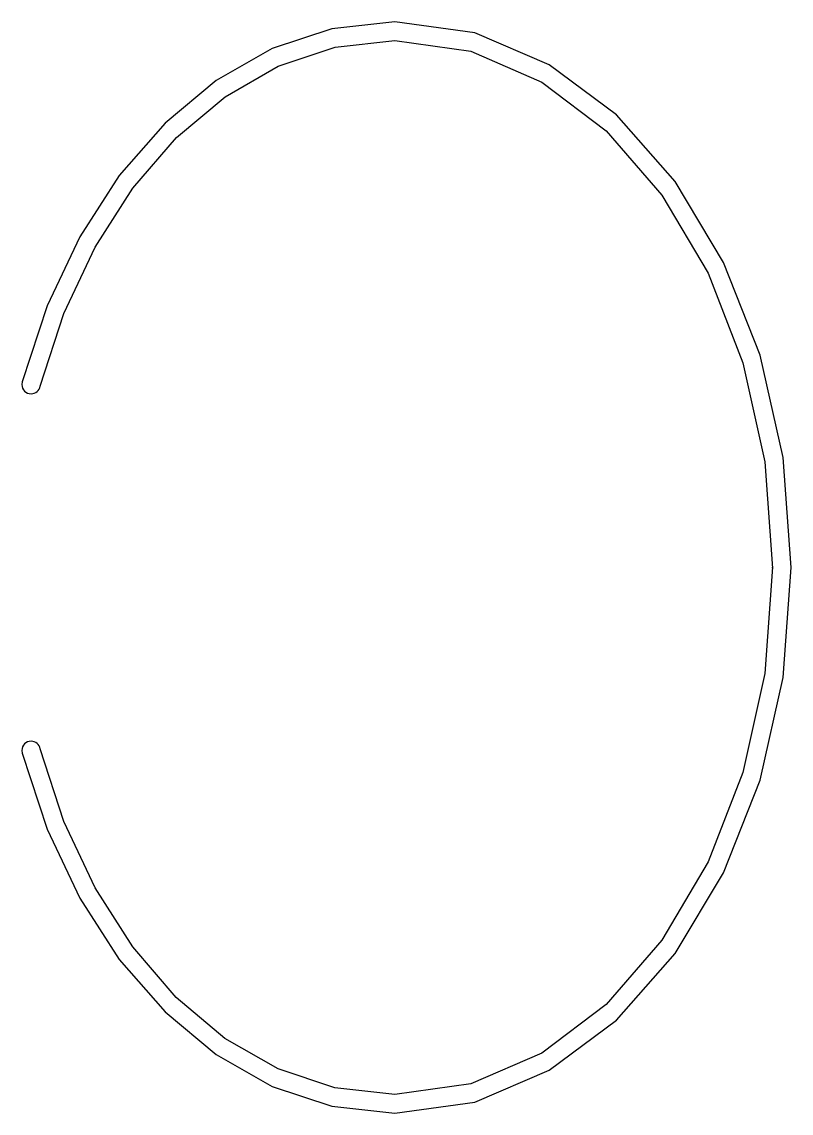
# Model space of a CAD drawing. Extents: x 94 to 174, y -110 to 4.
import ezdxf

# ---------------------------------------------------------------- set-up
doc = ezdxf.new("R2010")
doc.units = 0
doc.layers.add('PHASER', color=7, linetype='CONTINUOUS')

msp = doc.modelspace()

# ---------------------------------------------------------------- linework, layer by layer
at = {"layer": 'PHASER', "color": 250}
for points in [[(172.5467, -52.7667), (171.7481, -63.8311), (169.4578, -74.1359), (165.8338, -83.4607), (161.0344, -91.5848), (155.2176, -98.2876), (148.5416, -103.3484), (141.1645, -106.5467), (133.2445, -107.6618), (127.0114, -106.977), (121.0921, -104.9925), (115.5611, -101.8135), (110.4927, -97.545), (105.9614, -92.292), (102.0416, -86.1597), (98.8076, -79.2531), (96.334, -71.6772), (96.2874, -71.5129), (96.2145, -71.3628), (96.1182, -71.2292), (96.0014, -71.1146), (95.867, -71.0212), (95.7177, -70.9516), (95.5567, -70.9081), (95.3866, -70.8931), (95.1923, -70.9127), (95.0113, -70.9689), (94.8474, -71.0578), (94.7047, -71.1756), (94.5869, -71.3183), (94.498, -71.4822), (94.4418, -71.6632), (94.4222, -71.8575), (94.4669, -72.1476), (97.0518, -80.0279), (100.4424, -87.214), (104.559, -93.5958), (109.322, -99.0637), (114.6516, -103.5077), (120.4684, -106.818), (126.6926, -108.8848), (133.2445, -109.5981), (141.5557, -108.4454), (149.2966, -105.1392), (156.3017, -99.9069), (162.4049, -92.9762), (167.4405, -84.5747), (171.2426, -74.9298), (173.6455, -64.2692), (174.4833, -52.8205), (173.6455, -41.3714), (171.2426, -30.71), (167.4405, -21.0639), (162.4049, -12.6609), (156.3017, -5.7288), (149.2966, -0.4953), (141.5557, 2.8118), (133.2445, 3.9648), (126.6926, 3.2515), (120.4684, 1.1847), (114.6516, -2.1256), (109.322, -6.5696), (104.559, -12.0375), (100.4424, -18.4194), (97.0518, -25.6054), (94.4669, -33.4857), (94.4222, -33.7761), (94.4418, -33.9704), (94.498, -34.1514), (94.5869, -34.3153), (94.7047, -34.458), (94.8474, -34.5758), (95.0113, -34.6647), (95.1923, -34.7209), (95.3866, -34.7405), (95.5567, -34.7255), (95.7177, -34.682), (95.8669, -34.6124), (96.0014, -34.5191), (96.1182, -34.4045), (96.2145, -34.2709), (96.2873, -34.1208), (96.3339, -33.9566), (98.8107, -26.3747), (102.048, -19.4667), (105.9709, -13.3364), (110.5043, -8.0878), (115.5733, -3.8247), (121.103, -0.651), (127.0183, 1.3294), (133.2445, 2.0126), (141.1645, 0.8972), (148.5416, -2.3019), (155.2176, -7.3637), (161.0344, -14.0673), (165.8338, -22.1919), (169.4578, -31.5165), (171.7481, -41.8204), (172.5467, -52.8825), (172.5467, -52.7667)], [(172.5467, -52.7667), (172.5467, -52.7667), (172.5467, -52.7667)], [(172.5467, -52.7667), (172.5467, -52.7667), (172.5467, -52.7667)]]:
    msp.add_lwpolyline(points, close=True, dxfattribs=at)
msp.add_lwpolyline([(172.5467, -52.7667), (171.7481, -63.8311), (169.4578, -74.1359), (165.8338, -83.4607), (161.0344, -91.5848), (155.2176, -98.2876), (148.5416, -103.3484), (141.1645, -106.5467), (133.2445, -107.6618), (127.0114, -106.977), (121.0921, -104.9925), (115.5611, -101.8135), (110.4927, -97.545), (105.9614, -92.292), (102.0416, -86.1597), (98.8076, -79.2531), (96.334, -71.6772), (96.2874, -71.5129), (96.2145, -71.3628), (96.1182, -71.2292), (96.0014, -71.1146), (95.867, -71.0212), (95.7177, -70.9516), (95.5567, -70.9081), (95.3866, -70.8931), (95.1923, -70.9127), (95.0113, -70.9689), (94.8474, -71.0578), (94.7047, -71.1756), (94.5869, -71.3183), (94.498, -71.4822), (94.4418, -71.6632), (94.4222, -71.8575), (94.4669, -72.1476), (97.0518, -80.0279), (100.4424, -87.214), (104.559, -93.5958), (109.322, -99.0637), (114.6516, -103.5077), (120.4684, -106.818), (126.6926, -108.8848), (133.2445, -109.5981), (141.5557, -108.4454), (149.2966, -105.1392), (156.3017, -99.9069), (162.4049, -92.9762), (167.4405, -84.5747), (171.2426, -74.9298), (173.6455, -64.2692), (174.4833, -52.8205), (173.6455, -41.3714), (171.2426, -30.71), (167.4405, -21.0639), (162.4049, -12.6609), (156.3017, -5.7288), (149.2966, -0.4953), (141.5557, 2.8118), (133.2445, 3.9648), (126.6926, 3.2515), (120.4684, 1.1847), (114.6516, -2.1256), (109.322, -6.5696), (104.559, -12.0375), (100.4424, -18.4194), (97.0518, -25.6054), (94.4669, -33.4857), (94.4222, -33.7761), (94.4418, -33.9704), (94.498, -34.1514), (94.5869, -34.3153), (94.7047, -34.458), (94.8474, -34.5758), (95.0113, -34.6647), (95.1923, -34.7209), (95.3866, -34.7405), (95.5567, -34.7255), (95.7177, -34.682), (95.8669, -34.6124), (96.0014, -34.5191), (96.1182, -34.4045), (96.2145, -34.2709), (96.2873, -34.1208), (96.3339, -33.9566), (98.8107, -26.3747), (102.048, -19.4667), (105.9709, -13.3364), (110.5043, -8.0878), (115.5733, -3.8247), (121.103, -0.651), (127.0183, 1.3294), (133.2445, 2.0126), (141.1645, 0.8972), (148.5416, -2.3019), (155.2176, -7.3637), (161.0344, -14.0673), (165.8338, -22.1919), (169.4578, -31.5165), (171.7481, -41.8204), (172.5467, -52.8825)], dxfattribs=at)

doc.saveas('drawing.dxf')
